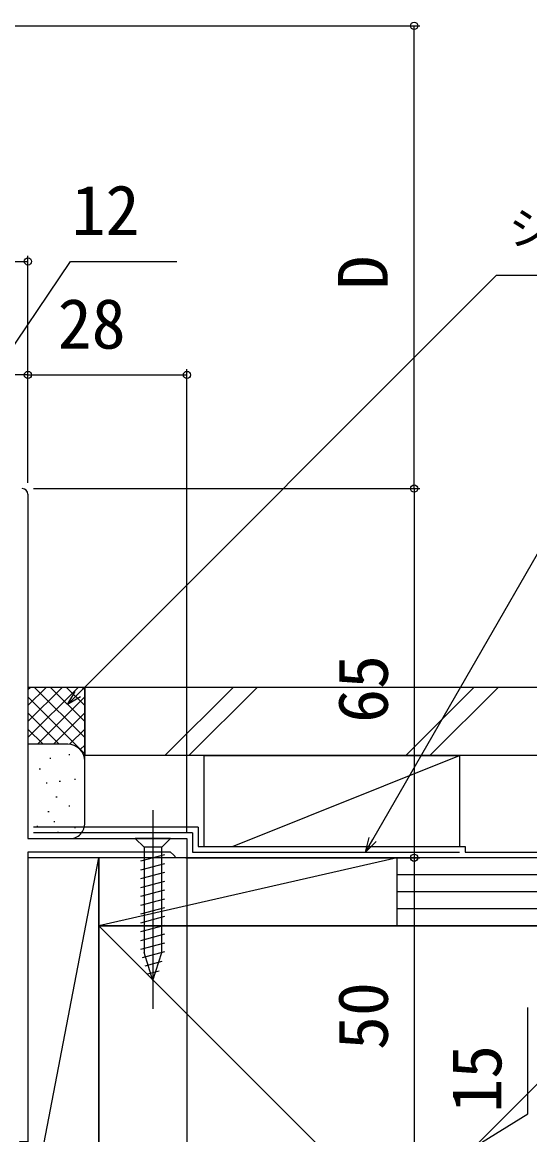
# Model space of a CAD drawing. Units: millimetres, scale not verified. Extents: x -525 to 525, y -783 to 778.
# Drawn here: x 174 to 263.4, y -548.5 to -352.6 of the extents above; entities that cross this region are included whole.
import ezdxf
from ezdxf.enums import TextEntityAlignment as Align

# ---------------------------------------------------------------- set-up
doc = ezdxf.new("R2010")
doc.units = ezdxf.units.MM
doc.header["$LTSCALE"] = 4
for name, color, linetype in [('0-3_YKK_11', 7, 'Continuous'), ('0-6_YKK_13', 4, 'Continuous'), ('0-8_YKK_D', 6, 'Continuous'), ('0-A_YSS_K', 3, 'Continuous'), ('0-B_YSS_KE', 3, 'Continuous')]:
    doc.layers.add(name, color=color, linetype=linetype)
doc.styles.add('ＭＳ ゴシック', font='')
doc.styles.get('ＭＳ ゴシック').set_extended_font_data('MS Gothic')

msp = doc.modelspace()

# ---------------------------------------------------------------- linework, layer by layer
at = {"layer": '0-3_YKK_11'}
msp.add_lwpolyline([(175, -435.7), (175, -496.3), (203, -496.3), (203, -499.7), (201.1, -499.7), (200.6, -499.2), (200.1, -498.7), (175, -498.7), (175, -549.7), (173.5, -549.7), (173.5, -562.2), (175, -562.2), (175, -564.7), (171, -564.7), (171, -549.7), (119, -549.7), (119, -547.9), (121, -547.9), (121, -539.7), (124.3, -539.7)], dxfattribs=at)
msp.add_arc((174, -435.7), 1, 0.00001, 89.99999, dxfattribs=at)
at = {"layer": '0-6_YKK_13'}
for p, q in [((197.001, -491.3), (197.001, -526.3)), ((200.101, -496.3), (193.901, -496.3)), ((193.901, -496.3), (195.451, -497.85)), ((200.101, -496.3), (198.551, -497.85)), ((194.901, -500.276), (199.101, -499.151)), ((195.451, -497.85), (195.451, -516.384)), ((198.551, -497.85), (195.451, -497.85)), ((198.551, -516.384), (198.551, -497.85)), ((194.901, -501.829), (199.101, -500.704)), ((194.901, -503.382), (199.101, -502.257)), ((194.901, -504.935), (199.101, -503.81)), ((194.901, -506.488), (199.101, -505.363)), ((194.901, -508.041), (199.101, -506.916)), ((194.901, -509.594), (199.101, -508.469)), ((194.901, -511.147), (199.101, -510.021)), ((194.901, -512.7), (199.101, -511.574)), ((194.901, -514.253), (199.101, -513.127)), ((194.901, -515.806), (199.101, -514.68)), ((195.159, -517.289), (199.101, -516.233)), ((197.001, -521.3), (195.451, -516.384)), ((197.001, -521.3), (198.551, -516.384)), ((195.611, -518.721), (198.647, -517.908)), ((196.062, -520.153), (198.112, -519.604))]:
    msp.add_line(p, q, dxfattribs=at)
at = {"layer": '0-8_YKK_D'}
for p, q in [((135.463, -353.224), (244, -353.224)), ((243, -434.7), (243, -353.224)), ((175, -433.7), (175, -393.7)), ((119, -394.7), (175, -394.7)), ((175, -414.7), (163, -414.7)), ((175, -433.7), (175, -413.7)), ((175, -430.7), (175, -413.7)), ((175, -414.7), (203, -414.7)), ((203, -495.3), (203, -413.7)), ((176, -434.7), (244, -434.7)), ((176, -434.7), (244, -434.7)), ((243, -434.7), (243, -499.7)), ((202.8, -499.7), (244, -499.7)), ((203, -499.589), (203, -749.7)), ((203.8, -499.7), (244, -499.7)), ((243, -499.7), (243, -549.7))]:
    msp.add_line(p, q, dxfattribs=at)
for points in [[(169, -414.7), (182.51, -394.7), (201.237, -394.7)], [(181.983, -472.715), (183.786, -470.911), (257.51, -397.143), (345.033, -397.143)], [(234.42, -498.7), (235.695, -496.492), (268.484, -439.7), (356.78, -439.7)], [(184.269, -471.394), (181.983, -472.715), (183.302, -470.428)], [(236.287, -496.833), (234.42, -498.7), (235.103, -496.15)], [(243, -557.2), (263, -544.784), (263, -526.056)]]:
    msp.add_lwpolyline(points, dxfattribs=at)
for centre in [(243, -353.224), (175, -394.7), (175, -414.7), (175, -414.7), (203, -414.7), (243, -434.7), (243, -434.7), (243, -499.7), (243, -499.7)]:
    msp.add_circle(centre, 0.637, dxfattribs=at)
at = {"layer": '0-A_YSS_K'}
for p, q in [((184.998, -469.7), (174.998, -469.7)), ((174.998, -478.558), (183.856, -469.7)), ((174.998, -475.729), (181.027, -469.7)), ((174.998, -472.901), (178.199, -469.7)), ((174.998, -470.073), (175.37, -469.7)), ((176.14, -469.7), (184.998, -478.558)), ((178.968, -469.7), (184.998, -475.729)), ((181.797, -469.7), (184.998, -472.901)), ((184.625, -469.7), (184.998, -470.073)), ((184.998, -482.7), (184.998, -469.7)), ((211.108, -469.7), (199.108, -481.7)), ((215.351, -469.7), (203.351, -481.7)), ((253.534, -469.7), (241.534, -481.7)), ((257.777, -469.7), (245.777, -481.7)), ((174.998, -471.386), (184.998, -481.386)), ((176.684, -479.7), (184.998, -471.386)), ((174.998, -474.215), (180.483, -479.7)), ((179.512, -479.7), (184.998, -474.215)), ((174.998, -477.043), (177.672, -479.718)), ((182.323, -479.718), (184.998, -477.043)), ((181.998, -479.7), (174.998, -479.7)), ((184.203, -480.666), (184.998, -479.872)), ((182.193, -481.528), (182.393, -481.528)), ((205.998, -481.7), (205.998, -497.7)), ((205.998, -481.7), (250.998, -481.7)), ((210.998, -497.7), (250.998, -481.7)), ((250.998, -481.7), (250.998, -497.7)), ((178.855, -482.195), (179.055, -482.195)), ((184.998, -493.8), (184.998, -482.7)), ((176.998, -484.026), (177.198, -484.026)), ((178.187, -486.535), (178.387, -486.535)), ((180.524, -486.201), (180.724, -486.201)), ((183.194, -485.867), (183.394, -485.867)), ((179.921, -488.994), (180.121, -488.994)), ((178.521, -491.542), (178.721, -491.542)), ((182.193, -490.541), (182.393, -490.541)), ((179.542, -493.32), (179.742, -493.32)), ((176.538, -494.151), (176.738, -494.151)), ((180.19, -495.214), (180.39, -495.214)), ((183.194, -494.382), (183.394, -494.382)), ((175.298, -496.3), (181.998, -496.3)), ((174.997, -564.7), (187.498, -499.7)), ((239.998, -499.7), (187.498, -511.7)), ((250.998, -499.7), (205.998, -499.7)), ((239.998, -511.7), (239.998, -499.7)), ((352.491, -499.7), (239.998, -499.7)), ((352.491, -502.7), (239.998, -502.7)), ((352.491, -505.7), (239.998, -505.7)), ((352.491, -508.7), (239.998, -508.7)), ((187.5, -511.7), (292.5, -616.7)), ((187.5, -616.7), (292.5, -511.7)), ((239.998, -511.7), (352.491, -511.7))]:
    msp.add_line(p, q, dxfattribs=at)
for points in [[(187.498, -564.7), (187.498, -499.7), (174.998, -499.7), (174.997, -564.7)], [(239.998, -511.7), (239.998, -499.7), (187.498, -499.7), (187.498, -511.7)]]:
    msp.add_lwpolyline(points, close=True, dxfattribs=at)
for centre, radius, start, end in [((181.998, -482.7), 3, 360, 90), ((182.39, -493.721), 2.609, 261.34878, 358.26236)]:
    msp.add_arc(centre, radius, start, end, dxfattribs=at)
at = {"layer": '0-B_YSS_KE'}
for p, q in [((352.491, -481.7), (184.998, -481.7)), ((204.998, -494.3), (175.998, -494.3)), ((203.998, -495.3), (175.998, -495.3)), ((251.998, -497.7), (251.998, -498.7)), ((251.998, -498.7), (352.491, -498.7))]:
    msp.add_line(p, q, dxfattribs=at)
for points in [[(352.491, -469.7), (184.998, -469.7), (184.998, -481.7)], [(203.998, -495.3), (203.998, -498.7), (250.998, -498.7)], [(204.998, -494.3), (204.998, -497.7), (251.998, -497.7)], [(292.5, -511.7), (187.5, -511.7), (187.5, -616.7), (292.5, -616.7)]]:
    msp.add_lwpolyline(points, dxfattribs=at)

# ---------------------------------------------------------------- texts
at = {"layer": '0-8_YKK_D', "style": 'ＭＳ ゴシック'}
for s, height, p in [('12', 8.798, (182.669, -392.7)), ('シーリング（別途）', 5.865, (259.58, -393.544)), ('28', 8.798, (180.239, -412.7))]:
    msp.add_text(s, height=height, dxfattribs=at).set_placement(p, align=Align.BOTTOM_LEFT)
for s, p in [('D', (241, -399.655)), ('65', (241, -475.961)), ('50', (241, -533.564)), ('15', (261, -544.624))]:
    msp.add_text(s, height=8.798, rotation=90, dxfattribs=at).set_placement(p, align=Align.BOTTOM_LEFT)

doc.saveas('drawing.dxf')
